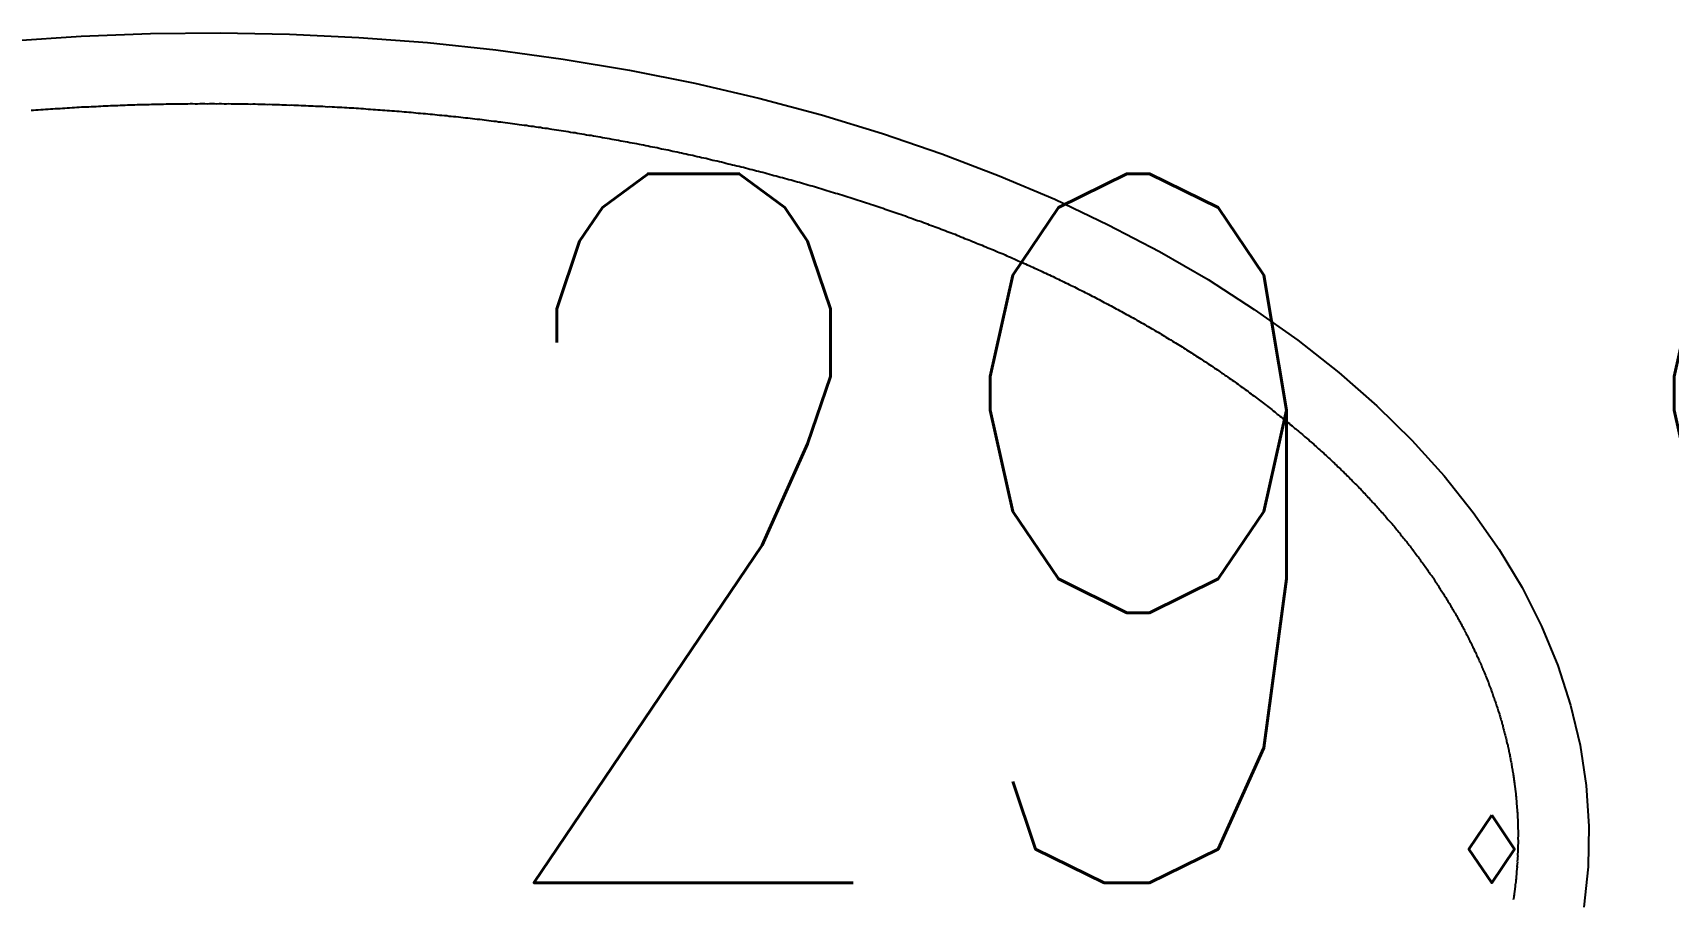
# Model space of a CAD drawing. Header units: millimetres. Extents: x -187744 to 2148, y -49419 to 6550.
# Drawn here: x -29695 to -29003, y -13444 to -13077 of the extents above; entities that cross this region are included whole.
import ezdxf

# ---------------------------------------------------------------- set-up
doc = ezdxf.new("R2010")
doc.units = ezdxf.units.MM
doc.header["$LTSCALE"] = 1000
doc.header["$MEASUREMENT"] = 0
doc.set_wipeout_variables(frame=1)
doc.linetypes.add('B1户型$0$DASH', pattern=[0.35, 0.25, -0.1])
for name, color, linetype in [('B1户型$0$FF-FURN', 51, 'Continuous'), ('B1户型$0$FURNITURE', 9, 'B1户型$0$DASH'), ('PUB_TEXT', 7, 'Continuous')]:
    doc.layers.add(name, color=color, linetype=linetype)
doc.styles.add('_SIMPLEX', font='SIMPLEX', dxfattribs={"width": 0.8, "bigfont": 'hztxt'})

# ---------------------------------------------------------------- blocks, each defined once
blk = doc.blocks.new('B1户型$0$fdgfdsgf')
blk.add_wipeout([(90771.3, 14802.8), (90736.93, 14802.73), (90668.6, 14799.2), (90610.8, 14792.5), (90554.5, 14782.5), (90500.1, 14769.4), (90473.8, 14761.7), (90399.2, 14734.1), (90376, 14723.5), (90332.3, 14700.5), (90312, 14688), (90283.75, 14668.25), (90257.7, 14647.4), (90234.7, 14625.45), (90220.8, 14610.3), (90191.7, 14570.9), (90178.5, 14546.3), (90168.1, 14521.3), (90161.3, 14495.8), (90156.95, 14461.6), (90161.3, 14410.15), (90168.1, 14384.7), (90178.5, 14359.65), (90187.05, 14343.25), (90202.3, 14319.1), (90214.2, 14303.3), (90220.8, 14295.65), (90234.7, 14280.55), (90249.85, 14265.8), (90283.75, 14237.75), (90332.3, 14205.5), (90364.85, 14188.05), (90387.6, 14177.15), (90423.3, 14162), (90473.8, 14144.3), (90513.55, 14133.1), (90568.45, 14120.8), (90625.15, 14111.6), (90683.2, 14105.75), (90712.5, 14104.05), (90756.6, 14103), (90786, 14103.4), (90830, 14105.75), (90873.6, 14109.7), (90916.6, 14115.8), (90958.7, 14123.5), (90999.65, 14133.1), (91052.25, 14148.55), (91089.9, 14162), (91125.6, 14177.15), (91154.94, 14191.39), (91180.9, 14205.5), (91210.8, 14224.45), (91238.5, 14244.5), (91255.5, 14258.5), (91278.45, 14280.55), (91299, 14303.3), (91310.9, 14319.1), (91330.8, 14351.4), (91347.6, 14393.15), (91355.9, 14435.8), (91355.9, 14470.2), (91345.1, 14521.3), (91326.15, 14562.75), (91310.9, 14586.9), (91285.7, 14618), (91238.5, 14661.5), (91210.8, 14681.5), (91180.17, 14700.9), (91125.6, 14728.8), (91065.1, 14753.2), (91013.1, 14769.4), (90916.6, 14790.2), (90859.1, 14797.75), (90805.18, 14801.75), (90756.6, 14803)]).dxf.layer = 'B1户型$0$FF-FURN'
at = {"layer": 'B1户型$0$FF-FURN'}
for points in [[(91356.6, 14453, 0), (91355.9, 14470.2, 0), (91353.7, 14487.3, 0)], [(90697.8, 14104.7, 0), (90727.2, 14103.4, 0), (90756.6, 14103, 0), (90786, 14103.4, 0), (90815.4, 14104.7, 0), (90844.6, 14106.8, 0), (90873.6, 14109.7, 0), (90902.4, 14113.5, 0), (90930.8, 14118.1, 0), (90958.7, 14123.5, 0), (90986.2, 14129.6, 0), (91013.1, 14136.6, 0), (91039.4, 14144.3, 0), (91065.1, 14152.8, 0), (91089.9, 14162, 0), (91114, 14171.9, 0), (91137.2, 14182.4, 0), (91159.5, 14193.7, 0), (91180.9, 14205.5, 0), (91201.2, 14217.9, 0), (91220.4, 14231, 0), (91238.5, 14244.5, 0), (91255.5, 14258.5, 0), (91271.2, 14273.1, 0), (91285.7, 14288, 0), (91299, 14303.3, 0), (91310.9, 14319.1, 0), (91321.5, 14335.1, 0), (91330.8, 14351.4, 0), (91338.6, 14367.9, 0), (91345.1, 14384.7, 0), (91350.1, 14401.6, 0), (91353.7, 14418.7, 0), (91355.9, 14435.8, 0), (91356.6, 14453, 0)], [(91326.6, 14453, 0), (91326.6, 14453.5, 0), (91326.6, 14454, 0), (91326.6, 14454.6, 0), (91326.6, 14455.1, 0), (91326.6, 14455.6, 0), (91326.6, 14456.1, 0), (91326.6, 14456.7, 0), (91326.5, 14457.2, 0), (91326.5, 14457.7, 0), (91326.5, 14458.2, 0), (91326.5, 14458.8, 0), (91326.5, 14459.3, 0), (91326.5, 14459.8, 0), (91326.4, 14460.3, 0), (91326.4, 14460.8, 0), (91326.4, 14461.4, 0), (91326.4, 14461.9, 0), (91326.3, 14462.4, 0), (91326.3, 14462.9, 0), (91326.3, 14463.5, 0), (91326.2, 14464, 0), (91326.2, 14464.5, 0), (91326.2, 14465, 0), (91326.1, 14465.6, 0), (91326.1, 14466.1, 0), (91326.1, 14466.6, 0), (91326, 14467.1, 0), (91326, 14467.7, 0), (91325.9, 14468.2, 0), (91325.9, 14468.7, 0), (91325.8, 14469.2, 0), (91325.8, 14469.7, 0), (91325.7, 14470.3, 0), (91325.7, 14470.8, 0), (91325.6, 14471.3, 0), (91325.6, 14471.8, 0), (91325.5, 14472.4, 0), (91325.5, 14472.9, 0), (91325.4, 14473.4, 0), (91325.3, 14473.9, 0), (91325.3, 14474.5, 0), (91325.2, 14475, 0), (91325.1, 14475.5, 0), (91325.1, 14476, 0), (91325, 14476.6, 0), (91324.9, 14477.1, 0), (91324.9, 14477.6, 0), (91324.8, 14478.1, 0), (91324.7, 14478.6, 0), (91324.6, 14479.2, 0), (91324.5, 14479.7, 0), (91324.5, 14480.2, 0), (91324.4, 14480.7, 0), (91324.3, 14481.3, 0), (91324.2, 14481.8, 0), (91324.1, 14482.3, 0), (91324, 14482.8, 0), (91323.9, 14483.4, 0)], [(90705.3, 14134.3, 0), (90706.4, 14134.3, 0), (90707.4, 14134.2, 0), (90708.4, 14134.2, 0), (90709.4, 14134.1, 0), (90710.4, 14134.1, 0), (90711.4, 14134, 0), (90712.5, 14134, 0), (90713.5, 14133.9, 0), (90714.5, 14133.9, 0), (90715.5, 14133.8, 0), (90716.5, 14133.8, 0), (90717.6, 14133.8, 0), (90718.6, 14133.7, 0), (90719.6, 14133.7, 0), (90720.6, 14133.6, 0), (90721.6, 14133.6, 0), (90722.7, 14133.6, 0), (90723.7, 14133.5, 0), (90724.7, 14133.5, 0), (90725.7, 14133.5, 0), (90726.7, 14133.4, 0), (90727.8, 14133.4, 0), (90728.8, 14133.4, 0), (90729.8, 14133.4, 0), (90730.8, 14133.3, 0), (90731.8, 14133.3, 0), (90732.9, 14133.3, 0), (90733.9, 14133.3, 0), (90734.9, 14133.2, 0), (90735.9, 14133.2, 0), (90736.9, 14133.2, 0), (90738, 14133.2, 0), (90739, 14133.1, 0), (90740, 14133.1, 0), (90741, 14133.1, 0), (90742, 14133.1, 0), (90743.1, 14133.1, 0), (90744.1, 14133.1, 0), (90745.1, 14133.1, 0), (90746.1, 14133, 0), (90747.1, 14133, 0), (90748.2, 14133, 0), (90749.2, 14133, 0), (90750.2, 14133, 0), (90751.2, 14133, 0), (90752.3, 14133, 0), (90753.3, 14133, 0), (90754.3, 14133, 0), (90755.3, 14133, 0), (90756.3, 14133, 0), (90757.4, 14133, 0), (90758.4, 14133, 0), (90759.4, 14133, 0), (90760.4, 14133, 0), (90761.4, 14133, 0), (90762.5, 14133, 0), (90763.5, 14133, 0), (90764.5, 14133, 0), (90765.5, 14133, 0), (90766.6, 14133, 0), (90767.6, 14133.1, 0), (90768.6, 14133.1, 0), (90769.6, 14133.1, 0), (90770.6, 14133.1, 0), (90771.7, 14133.1, 0), (90772.7, 14133.1, 0), (90773.7, 14133.1, 0), (90774.7, 14133.2, 0), (90775.7, 14133.2, 0), (90776.8, 14133.2, 0), (90777.8, 14133.2, 0), (90778.8, 14133.2, 0), (90779.8, 14133.3, 0), (90780.8, 14133.3, 0), (90781.9, 14133.3, 0), (90782.9, 14133.3, 0), (90783.9, 14133.4, 0), (90784.9, 14133.4, 0), (90785.9, 14133.4, 0), (90787, 14133.5, 0), (90788, 14133.5, 0), (90789, 14133.5, 0), (90790, 14133.6, 0), (90791, 14133.6, 0), (90792.1, 14133.6, 0), (90793.1, 14133.7, 0), (90794.1, 14133.7, 0), (90795.1, 14133.7, 0), (90796.1, 14133.8, 0), (90797.2, 14133.8, 0), (90798.2, 14133.9, 0), (90799.2, 14133.9, 0), (90800.2, 14133.9, 0), (90801.2, 14134, 0), (90802.3, 14134, 0), (90803.3, 14134.1, 0), (90804.3, 14134.1, 0), (90805.3, 14134.2, 0), (90806.3, 14134.2, 0), (90807.3, 14134.3, 0), (90808.4, 14134.3, 0), (90809.4, 14134.4, 0), (90810.4, 14134.4, 0), (90811.4, 14134.5, 0), (90812.4, 14134.6, 0), (90813.4, 14134.6, 0), (90814.5, 14134.7, 0), (90815.5, 14134.7, 0), (90816.5, 14134.8, 0), (90817.5, 14134.9, 0), (90818.5, 14134.9, 0), (90819.5, 14135, 0), (90820.6, 14135, 0), (90821.6, 14135.1, 0), (90822.6, 14135.2, 0), (90823.6, 14135.2, 0), (90824.6, 14135.3, 0), (90825.6, 14135.4, 0), (90826.6, 14135.5, 0), (90827.7, 14135.5, 0), (90828.7, 14135.6, 0), (90829.7, 14135.7, 0), (90830.7, 14135.8, 0), (90831.7, 14135.8, 0), (90832.7, 14135.9, 0), (90833.7, 14136, 0), (90834.7, 14136.1, 0), (90835.8, 14136.1, 0), (90836.8, 14136.2, 0), (90837.8, 14136.3, 0), (90838.8, 14136.4, 0), (90839.8, 14136.5, 0), (90840.8, 14136.6, 0), (90841.8, 14136.6, 0), (90842.8, 14136.7, 0), (90843.8, 14136.8, 0), (90844.8, 14136.9, 0), (90845.9, 14137, 0), (90846.9, 14137.1, 0), (90847.9, 14137.2, 0), (90848.9, 14137.3, 0), (90849.9, 14137.4, 0), (90850.9, 14137.5, 0), (90851.9, 14137.6, 0), (90852.9, 14137.7, 0), (90853.9, 14137.8, 0), (90854.9, 14137.9, 0), (90855.9, 14138, 0), (90856.9, 14138.1, 0), (90857.9, 14138.2, 0), (90858.9, 14138.3, 0), (90859.9, 14138.4, 0), (90861, 14138.5, 0), (90862, 14138.6, 0), (90863, 14138.7, 0), (90864, 14138.8, 0), (90865, 14138.9, 0), (90866, 14139, 0), (90867, 14139.1, 0), (90868, 14139.3, 0), (90869, 14139.4, 0), (90870, 14139.5, 0), (90871, 14139.6, 0), (90872, 14139.7, 0), (90873, 14139.8, 0), (90874, 14140, 0), (90875, 14140.1, 0), (90876, 14140.2, 0), (90877, 14140.3, 0), (90878, 14140.5, 0), (90879, 14140.6, 0), (90880, 14140.7, 0), (90881, 14140.8, 0), (90882, 14141, 0), (90882.9, 14141.1, 0), (90883.9, 14141.2, 0), (90884.9, 14141.3, 0), (90885.9, 14141.5, 0), (90886.9, 14141.6, 0), (90887.9, 14141.7, 0), (90888.9, 14141.9, 0), (90889.9, 14142, 0), (90890.9, 14142.1, 0), (90891.9, 14142.3, 0), (90892.9, 14142.4, 0), (90893.9, 14142.6, 0), (90894.9, 14142.7, 0), (90895.9, 14142.8, 0), (90896.8, 14143, 0), (90897.8, 14143.1, 0), (90898.8, 14143.3, 0), (90899.8, 14143.4, 0), (90900.8, 14143.6, 0), (90901.8, 14143.7, 0), (90902.8, 14143.9, 0), (90903.8, 14144, 0), (90904.7, 14144.2, 0), (90905.7, 14144.3, 0), (90906.7, 14144.5, 0), (90907.7, 14144.6, 0), (90908.7, 14144.8, 0), (90909.7, 14144.9, 0), (90910.7, 14145.1, 0), (90911.6, 14145.3, 0), (90912.6, 14145.4, 0), (90913.6, 14145.6, 0), (90914.6, 14145.7, 0), (90915.6, 14145.9, 0), (90916.5, 14146.1, 0), (90917.5, 14146.2, 0), (90918.5, 14146.4, 0), (90919.5, 14146.6, 0), (90920.5, 14146.7, 0), (90921.4, 14146.9, 0), (90922.4, 14147.1, 0), (90923.4, 14147.2, 0), (90924.4, 14147.4, 0), (90925.3, 14147.6, 0), (90926.3, 14147.7, 0), (90927.3, 14147.9, 0), (90928.3, 14148.1, 0), (90929.2, 14148.3, 0), (90930.2, 14148.4, 0), (90931.2, 14148.6, 0), (90932.2, 14148.8, 0), (90933.1, 14149, 0), (90934.1, 14149.2, 0), (90935.1, 14149.3, 0), (90936, 14149.5, 0), (90937, 14149.7, 0), (90938, 14149.9, 0), (90938.9, 14150.1, 0), (90939.9, 14150.3, 0), (90940.9, 14150.5, 0), (90941.8, 14150.6, 0), (90942.8, 14150.8, 0), (90943.8, 14151, 0), (90944.7, 14151.2, 0), (90945.7, 14151.4, 0), (90946.7, 14151.6, 0), (90947.6, 14151.8, 0), (90948.6, 14152, 0), (90949.5, 14152.2, 0), (90950.5, 14152.4, 0), (90951.5, 14152.6, 0), (90952.4, 14152.8, 0), (90953.4, 14153, 0), (90954.3, 14153.2, 0), (90955.3, 14153.4, 0), (90956.2, 14153.6, 0), (90957.2, 14153.8, 0), (90958.2, 14154, 0), (90959.1, 14154.2, 0), (90960.1, 14154.4, 0), (90961, 14154.6, 0), (90962, 14154.8, 0), (90962.9, 14155, 0), (90963.9, 14155.2, 0), (90964.8, 14155.5, 0), (90965.8, 14155.7, 0), (90966.7, 14155.9, 0), (90967.7, 14156.1, 0), (90968.6, 14156.3, 0), (90969.6, 14156.5, 0), (90970.5, 14156.8, 0), (90971.4, 14157, 0), (90972.4, 14157.2, 0), (90973.3, 14157.4, 0), (90974.3, 14157.6, 0), (90975.2, 14157.9, 0), (90976.2, 14158.1, 0), (90977.1, 14158.3, 0), (90978, 14158.5, 0), (90979, 14158.8, 0), (90979.9, 14159, 0), (90980.9, 14159.2, 0), (90981.8, 14159.4, 0), (90982.7, 14159.7, 0), (90983.7, 14159.9, 0), (90984.6, 14160.1, 0), (90985.5, 14160.4, 0), (90986.5, 14160.6, 0), (90987.4, 14160.8, 0), (90988.3, 14161.1, 0), (90989.3, 14161.3, 0), (90990.2, 14161.5, 0), (90991.1, 14161.8, 0), (90992.1, 14162, 0), (90993, 14162.3, 0), (90993.9, 14162.5, 0), (90994.8, 14162.7, 0), (90995.8, 14163, 0), (90996.7, 14163.2, 0), (90997.6, 14163.5, 0), (90998.5, 14163.7, 0), (90999.5, 14164, 0), (91000.4, 14164.2, 0), (91001.3, 14164.5, 0), (91002.2, 14164.7, 0), (91003.1, 14165, 0), (91004.1, 14165.2, 0), (91005, 14165.5, 0), (91005.9, 14165.7, 0), (91006.8, 14166, 0), (91007.7, 14166.2, 0), (91008.6, 14166.5, 0), (91009.6, 14166.7, 0), (91010.5, 14167, 0), (91011.4, 14167.3, 0), (91012.3, 14167.5, 0), (91013.2, 14167.8, 0), (91014.1, 14168, 0), (91015, 14168.3, 0), (91015.9, 14168.6, 0), (91016.8, 14168.8, 0), (91017.8, 14169.1, 0), (91018.7, 14169.4, 0), (91019.6, 14169.6, 0), (91020.5, 14169.9, 0), (91021.4, 14170.2, 0), (91022.3, 14170.4, 0), (91023.2, 14170.7, 0), (91024.1, 14171, 0), (91025, 14171.3, 0), (91025.9, 14171.5, 0), (91026.8, 14171.8, 0), (91027.7, 14172.1, 0), (91028.6, 14172.4, 0), (91029.5, 14172.6, 0), (91030.3, 14172.9, 0), (91031.2, 14173.2, 0), (91032.1, 14173.5, 0), (91033, 14173.8, 0), (91033.9, 14174, 0), (91034.8, 14174.3, 0), (91035.7, 14174.6, 0), (91036.6, 14174.9, 0), (91037.5, 14175.2, 0), (91038.4, 14175.5, 0), (91039.2, 14175.7, 0), (91040.1, 14176, 0), (91041, 14176.3, 0), (91041.9, 14176.6, 0), (91042.8, 14176.9, 0), (91043.7, 14177.2, 0), (91044.5, 14177.5, 0), (91045.4, 14177.8, 0), (91046.3, 14178.1, 0), (91047.2, 14178.4, 0), (91048, 14178.7, 0), (91048.9, 14179, 0), (91049.8, 14179.3, 0), (91050.7, 14179.6, 0), (91051.5, 14179.9, 0), (91052.4, 14180.2, 0), (91053.3, 14180.5, 0), (91054.1, 14180.8, 0), (91055, 14181.1, 0), (91055.9, 14181.4, 0), (91056.7, 14181.7, 0), (91057.6, 14182, 0), (91058.5, 14182.3, 0), (91059.3, 14182.6, 0), (91060.2, 14182.9, 0), (91061.1, 14183.2, 0), (91061.9, 14183.5, 0), (91062.8, 14183.8, 0), (91063.6, 14184.1, 0), (91064.5, 14184.4, 0), (91065.4, 14184.8, 0), (91066.2, 14185.1, 0), (91067.1, 14185.4, 0), (91067.9, 14185.7, 0), (91068.8, 14186, 0), (91069.6, 14186.3, 0), (91070.5, 14186.7, 0), (91071.3, 14187, 0), (91072.2, 14187.3, 0), (91073, 14187.6, 0), (91073.9, 14187.9, 0), (91074.7, 14188.3, 0), (91075.5, 14188.6, 0), (91076.4, 14188.9, 0), (91077.2, 14189.2, 0), (91078.1, 14189.6, 0), (91078.9, 14189.9, 0), (91079.7, 14190.2, 0), (91080.6, 14190.5, 0), (91081.4, 14190.9, 0), (91082.3, 14191.2, 0), (91083.1, 14191.5, 0), (91083.9, 14191.9, 0), (91084.8, 14192.2, 0), (91085.6, 14192.5, 0), (91086.4, 14192.9, 0), (91087.2, 14193.2, 0), (91088.1, 14193.5, 0), (91088.9, 14193.9, 0), (91089.7, 14194.2, 0), (91090.6, 14194.5, 0), (91091.4, 14194.9, 0), (91092.2, 14195.2, 0), (91093, 14195.6, 0), (91093.8, 14195.9, 0), (91094.7, 14196.2, 0), (91095.5, 14196.6, 0), (91096.3, 14196.9, 0), (91097.1, 14197.3, 0), (91097.9, 14197.6, 0), (91098.7, 14198, 0), (91099.6, 14198.3, 0), (91100.4, 14198.7, 0), (91101.2, 14199, 0), (91102, 14199.4, 0), (91102.8, 14199.7, 0), (91103.6, 14200.1, 0), (91104.4, 14200.4, 0), (91105.2, 14200.8, 0), (91106, 14201.1, 0), (91106.8, 14201.5, 0), (91107.6, 14201.8, 0), (91108.4, 14202.2, 0), (91109.2, 14202.5, 0), (91110, 14202.9, 0), (91110.8, 14203.2, 0), (91111.6, 14203.6, 0), (91112.4, 14204, 0), (91113.2, 14204.3, 0), (91114, 14204.7, 0), (91114.8, 14205, 0), (91115.6, 14205.4, 0), (91116.3, 14205.8, 0), (91117.1, 14206.1, 0), (91117.9, 14206.5, 0), (91118.7, 14206.9, 0), (91119.5, 14207.2, 0), (91120.3, 14207.6, 0), (91121.1, 14208, 0), (91121.8, 14208.3, 0), (91122.6, 14208.7, 0), (91123.4, 14209.1, 0), (91124.2, 14209.4, 0), (91124.9, 14209.8, 0), (91125.7, 14210.2, 0), (91126.5, 14210.6, 0), (91127.3, 14210.9, 0), (91128, 14211.3, 0), (91128.8, 14211.7, 0), (91129.6, 14212.1, 0), (91130.3, 14212.4, 0), (91131.1, 14212.8, 0), (91131.9, 14213.2, 0), (91132.6, 14213.6, 0), (91133.4, 14214, 0), (91134.2, 14214.3, 0), (91134.9, 14214.7, 0), (91135.7, 14215.1, 0), (91136.4, 14215.5, 0), (91137.2, 14215.9, 0), (91137.9, 14216.2, 0), (91138.7, 14216.6, 0), (91139.4, 14217, 0), (91140.2, 14217.4, 0), (91140.9, 14217.8, 0), (91141.7, 14218.2, 0), (91142.4, 14218.6, 0), (91143.2, 14219, 0), (91143.9, 14219.3, 0), (91144.7, 14219.7, 0), (91145.4, 14220.1, 0), (91146.1, 14220.5, 0), (91146.9, 14220.9, 0), (91147.6, 14221.3, 0), (91148.4, 14221.7, 0), (91149.1, 14222.1, 0), (91149.8, 14222.5, 0), (91150.6, 14222.9, 0), (91151.3, 14223.3, 0), (91152, 14223.7, 0), (91152.8, 14224.1, 0), (91153.5, 14224.5, 0), (91154.2, 14224.9, 0), (91154.9, 14225.3, 0), (91155.7, 14225.7, 0), (91156.4, 14226.1, 0), (91157.1, 14226.5, 0), (91157.8, 14226.9, 0), (91158.5, 14227.3, 0), (91159.3, 14227.7, 0), (91160, 14228.1, 0), (91160.7, 14228.5, 0), (91161.4, 14228.9, 0), (91162.1, 14229.3, 0), (91162.8, 14229.7, 0), (91163.5, 14230.1, 0), (91164.2, 14230.5, 0), (91164.9, 14231, 0), (91165.7, 14231.4, 0), (91166.4, 14231.8, 0), (91167.1, 14232.2, 0), (91167.8, 14232.6, 0), (91168.5, 14233, 0), (91169.2, 14233.4, 0), (91169.9, 14233.8, 0), (91170.6, 14234.3, 0), (91171.2, 14234.7, 0), (91171.9, 14235.1, 0), (91172.6, 14235.5, 0), (91173.3, 14235.9, 0), (91174, 14236.3, 0), (91174.7, 14236.8, 0), (91175.4, 14237.2, 0), (91176.1, 14237.6, 0), (91176.8, 14238, 0), (91177.4, 14238.4, 0), (91178.1, 14238.9, 0), (91178.8, 14239.3, 0), (91179.5, 14239.7, 0), (91180.2, 14240.1, 0), (91180.8, 14240.6, 0), (91181.5, 14241, 0), (91182.2, 14241.4, 0), (91182.8, 14241.8, 0), (91183.5, 14242.3, 0), (91184.2, 14242.7, 0), (91184.9, 14243.1, 0), (91185.5, 14243.6, 0), (91186.2, 14244, 0), (91186.8, 14244.4, 0), (91187.5, 14244.8, 0), (91188.2, 14245.3, 0), (91188.8, 14245.7, 0), (91189.5, 14246.1, 0), (91190.1, 14246.6, 0), (91190.8, 14247, 0), (91191.4, 14247.4, 0), (91192.1, 14247.9, 0), (91192.7, 14248.3, 0), (91193.4, 14248.7, 0), (91194, 14249.2, 0), (91194.7, 14249.6, 0), (91195.3, 14250.1, 0), (91196, 14250.5, 0), (91196.6, 14250.9, 0), (91197.3, 14251.4, 0), (91197.9, 14251.8, 0), (91198.5, 14252.3, 0), (91199.2, 14252.7, 0), (91199.8, 14253.1, 0), (91200.4, 14253.6, 0), (91201.1, 14254, 0), (91201.7, 14254.5, 0), (91202.3, 14254.9, 0), (91203, 14255.4, 0), (91203.6, 14255.8, 0), (91204.2, 14256.2, 0), (91204.8, 14256.7, 0), (91205.4, 14257.1, 0), (91206.1, 14257.6, 0), (91206.7, 14258, 0), (91207.3, 14258.5, 0), (91207.9, 14258.9, 0), (91208.5, 14259.4, 0), (91209.1, 14259.8, 0), (91209.8, 14260.3, 0), (91210.4, 14260.7, 0), (91211, 14261.2, 0), (91211.6, 14261.6, 0), (91212.2, 14262.1, 0), (91212.8, 14262.5, 0), (91213.4, 14263, 0), (91214, 14263.5, 0), (91214.6, 14263.9, 0), (91215.2, 14264.4, 0), (91215.8, 14264.8, 0), (91216.4, 14265.3, 0), (91217, 14265.7, 0), (91217.6, 14266.2, 0), (91218.2, 14266.7, 0), (91218.7, 14267.1, 0), (91219.3, 14267.6, 0), (91219.9, 14268, 0), (91220.5, 14268.5, 0), (91221.1, 14269, 0), (91221.7, 14269.4, 0), (91222.2, 14269.9, 0), (91222.8, 14270.3, 0), (91223.4, 14270.8, 0), (91224, 14271.3, 0), (91224.5, 14271.7, 0), (91225.1, 14272.2, 0), (91225.7, 14272.7, 0), (91226.3, 14273.1, 0), (91226.8, 14273.6, 0), (91227.4, 14274.1, 0), (91228, 14274.5, 0), (91228.5, 14275, 0), (91229.1, 14275.5, 0), (91229.6, 14275.9, 0), (91230.2, 14276.4, 0), (91230.8, 14276.9, 0), (91231.3, 14277.3, 0), (91231.9, 14277.8, 0), (91232.4, 14278.3, 0), (91233, 14278.7, 0), (91233.5, 14279.2, 0), (91234.1, 14279.7, 0), (91234.6, 14280.2, 0), (91235.2, 14280.6, 0), (91235.7, 14281.1, 0), (91236.2, 14281.6, 0), (91236.8, 14282, 0), (91237.3, 14282.5, 0), (91237.9, 14283, 0), (91238.4, 14283.5, 0), (91238.9, 14283.9, 0), (91239.5, 14284.4, 0), (91240, 14284.9, 0), (91240.5, 14285.4, 0), (91241, 14285.9, 0), (91241.6, 14286.3, 0), (91242.1, 14286.8, 0), (91242.6, 14287.3, 0), (91243.1, 14287.8, 0), (91243.7, 14288.2, 0), (91244.2, 14288.7, 0), (91244.7, 14289.2, 0), (91245.2, 14289.7, 0), (91245.7, 14290.2, 0), (91246.2, 14290.6, 0), (91246.7, 14291.1, 0), (91247.2, 14291.6, 0), (91247.8, 14292.1, 0), (91248.3, 14292.6, 0), (91248.8, 14293.1, 0), (91249.3, 14293.5, 0), (91249.8, 14294, 0), (91250.3, 14294.5, 0), (91250.8, 14295, 0), (91251.3, 14295.5, 0), (91251.8, 14296, 0), (91252.2, 14296.5, 0), (91252.7, 14296.9, 0), (91253.2, 14297.4, 0), (91253.7, 14297.9, 0), (91254.2, 14298.4, 0), (91254.7, 14298.9, 0), (91255.2, 14299.4, 0), (91255.7, 14299.9, 0), (91256.1, 14300.4, 0), (91256.6, 14300.8, 0), (91257.1, 14301.3, 0), (91257.6, 14301.8, 0), (91258, 14302.3, 0), (91258.5, 14302.8, 0), (91259, 14303.3, 0), (91259.4, 14303.8, 0), (91259.9, 14304.3, 0), (91260.4, 14304.8, 0), (91260.8, 14305.3, 0), (91261.3, 14305.8, 0), (91261.8, 14306.3, 0), (91262.2, 14306.7, 0), (91262.7, 14307.2, 0), (91263.1, 14307.7, 0), (91263.6, 14308.2, 0), (91264, 14308.7, 0), (91264.5, 14309.2, 0), (91264.9, 14309.7, 0), (91265.4, 14310.2, 0), (91265.8, 14310.7, 0), (91266.3, 14311.2, 0), (91266.7, 14311.7, 0), (91267.2, 14312.2, 0), (91267.6, 14312.7, 0), (91268, 14313.2, 0), (91268.5, 14313.7, 0), (91268.9, 14314.2, 0), (91269.4, 14314.7, 0), (91269.8, 14315.2, 0), (91270.2, 14315.7, 0), (91270.6, 14316.2, 0), (91271.1, 14316.7, 0), (91271.5, 14317.2, 0), (91271.9, 14317.7, 0), (91272.3, 14318.2, 0), (91272.8, 14318.7, 0), (91273.2, 14319.2, 0), (91273.6, 14319.7, 0), (91274, 14320.2, 0), (91274.4, 14320.7, 0), (91274.8, 14321.2, 0), (91275.2, 14321.7, 0), (91275.7, 14322.2, 0), (91276.1, 14322.7, 0), (91276.5, 14323.2, 0), (91276.9, 14323.7, 0), (91277.3, 14324.2, 0), (91277.7, 14324.7, 0), (91278.1, 14325.2, 0), (91278.5, 14325.7, 0), (91278.9, 14326.2, 0), (91279.3, 14326.7, 0), (91279.7, 14327.2, 0), (91280, 14327.8, 0), (91280.4, 14328.3, 0), (91280.8, 14328.8, 0), (91281.2, 14329.3, 0), (91281.6, 14329.8, 0), (91282, 14330.3, 0), (91282.4, 14330.8, 0), (91282.7, 14331.3, 0), (91283.1, 14331.8, 0), (91283.5, 14332.3, 0), (91283.9, 14332.8, 0), (91284.2, 14333.3, 0), (91284.6, 14333.8, 0), (91285, 14334.4, 0), (91285.3, 14334.9, 0), (91285.7, 14335.4, 0), (91286.1, 14335.9, 0), (91286.4, 14336.4, 0), (91286.8, 14336.9, 0), (91287.2, 14337.4, 0), (91287.5, 14337.9, 0), (91287.9, 14338.4, 0), (91288.2, 14338.9, 0), (91288.6, 14339.5, 0), (91288.9, 14340, 0), (91289.3, 14340.5, 0), (91289.6, 14341, 0), (91290, 14341.5, 0), (91290.3, 14342, 0), (91290.7, 14342.5, 0), (91291, 14343, 0), (91291.3, 14343.5, 0), (91291.7, 14344.1, 0), (91292, 14344.6, 0), (91292.4, 14345.1, 0), (91292.7, 14345.6, 0), (91293, 14346.1, 0), (91293.4, 14346.6, 0), (91293.7, 14347.1, 0), (91294, 14347.7, 0), (91294.3, 14348.2, 0), (91294.7, 14348.7, 0), (91295, 14349.2, 0), (91295.3, 14349.7, 0), (91295.6, 14350.2, 0), (91295.9, 14350.7, 0), (91296.2, 14351.3, 0), (91296.6, 14351.8, 0), (91296.9, 14352.3, 0), (91297.2, 14352.8, 0), (91297.5, 14353.3, 0), (91297.8, 14353.8, 0), (91298.1, 14354.3, 0), (91298.4, 14354.9, 0), (91298.7, 14355.4, 0), (91299, 14355.9, 0), (91299.3, 14356.4, 0), (91299.6, 14356.9, 0), (91299.9, 14357.4, 0), (91300.2, 14358, 0), (91300.5, 14358.5, 0), (91300.8, 14359, 0), (91301.1, 14359.5, 0), (91301.3, 14360, 0), (91301.6, 14360.5, 0), (91301.9, 14361.1, 0), (91302.2, 14361.6, 0), (91302.5, 14362.1, 0), (91302.8, 14362.6, 0), (91303, 14363.1, 0), (91303.3, 14363.7, 0), (91303.6, 14364.2, 0), (91303.9, 14364.7, 0), (91304.1, 14365.2, 0), (91304.4, 14365.7, 0), (91304.7, 14366.2, 0), (91304.9, 14366.8, 0), (91305.2, 14367.3, 0), (91305.5, 14367.8, 0), (91305.7, 14368.3, 0), (91306, 14368.8, 0), (91306.2, 14369.4, 0), (91306.5, 14369.9, 0), (91306.7, 14370.4, 0), (91307, 14370.9, 0), (91307.2, 14371.4, 0), (91307.5, 14372, 0), (91307.7, 14372.5, 0), (91308, 14373, 0), (91308.2, 14373.5, 0), (91308.5, 14374, 0), (91308.7, 14374.6, 0), (91309, 14375.1, 0), (91309.2, 14375.6, 0), (91309.4, 14376.1, 0), (91309.7, 14376.6, 0), (91309.9, 14377.2, 0), (91310.1, 14377.7, 0), (91310.4, 14378.2, 0), (91310.6, 14378.7, 0), (91310.8, 14379.2, 0), (91311, 14379.8, 0), (91311.3, 14380.3, 0), (91311.5, 14380.8, 0), (91311.7, 14381.3, 0), (91311.9, 14381.8, 0), (91312.1, 14382.4, 0), (91312.4, 14382.9, 0), (91312.6, 14383.4, 0), (91312.8, 14383.9, 0), (91313, 14384.5, 0), (91313.2, 14385, 0), (91313.4, 14385.5, 0), (91313.6, 14386, 0), (91313.8, 14386.5, 0), (91314, 14387.1, 0), (91314.2, 14387.6, 0), (91314.4, 14388.1, 0), (91314.6, 14388.6, 0), (91314.8, 14389.2, 0), (91315, 14389.7, 0), (91315.2, 14390.2, 0), (91315.4, 14390.7, 0), (91315.6, 14391.2, 0), (91315.8, 14391.8, 0), (91315.9, 14392.3, 0), (91316.1, 14392.8, 0), (91316.3, 14393.3, 0), (91316.5, 14393.9, 0), (91316.7, 14394.4, 0), (91316.8, 14394.9, 0), (91317, 14395.4, 0), (91317.2, 14395.9, 0), (91317.4, 14396.5, 0), (91317.5, 14397, 0), (91317.7, 14397.5, 0), (91317.9, 14398, 0), (91318, 14398.6, 0), (91318.2, 14399.1, 0), (91318.4, 14399.6, 0), (91318.5, 14400.1, 0), (91318.7, 14400.6, 0), (91318.8, 14401.2, 0), (91319, 14401.7, 0), (91319.2, 14402.2, 0), (91319.3, 14402.7, 0), (91319.5, 14403.3, 0), (91319.6, 14403.8, 0), (91319.8, 14404.3, 0), (91319.9, 14404.8, 0), (91320.1, 14405.4, 0), (91320.2, 14405.9, 0), (91320.3, 14406.4, 0), (91320.5, 14406.9, 0), (91320.6, 14407.4, 0), (91320.8, 14408, 0), (91320.9, 14408.5, 0), (91321, 14409, 0), (91321.2, 14409.5, 0), (91321.3, 14410.1, 0), (91321.4, 14410.6, 0), (91321.5, 14411.1, 0), (91321.7, 14411.6, 0), (91321.8, 14412.2, 0), (91321.9, 14412.7, 0), (91322, 14413.2, 0), (91322.2, 14413.7, 0), (91322.3, 14414.2, 0), (91322.4, 14414.8, 0), (91322.5, 14415.3, 0), (91322.6, 14415.8, 0), (91322.7, 14416.3, 0), (91322.8, 14416.9, 0), (91322.9, 14417.4, 0), (91323.1, 14417.9, 0), (91323.2, 14418.4, 0), (91323.3, 14419, 0), (91323.4, 14419.5, 0), (91323.5, 14420, 0), (91323.6, 14420.5, 0), (91323.7, 14421.1, 0), (91323.8, 14421.6, 0), (91323.9, 14422.1, 0), (91323.9, 14422.6, 0), (91324, 14423.1, 0), (91324.1, 14423.7, 0), (91324.2, 14424.2, 0), (91324.3, 14424.7, 0), (91324.4, 14425.2, 0), (91324.5, 14425.8, 0), (91324.5, 14426.3, 0), (91324.6, 14426.8, 0), (91324.7, 14427.3, 0), (91324.8, 14427.9, 0), (91324.9, 14428.4, 0), (91324.9, 14428.9, 0), (91325, 14429.4, 0), (91325.1, 14430, 0), (91325.1, 14430.5, 0), (91325.2, 14431, 0), (91325.3, 14431.5, 0), (91325.3, 14432, 0), (91325.4, 14432.6, 0), (91325.5, 14433.1, 0), (91325.5, 14433.6, 0), (91325.6, 14434.1, 0), (91325.6, 14434.7, 0), (91325.7, 14435.2, 0), (91325.7, 14435.7, 0), (91325.8, 14436.2, 0), (91325.8, 14436.8, 0), (91325.9, 14437.3, 0), (91325.9, 14437.8, 0), (91326, 14438.3, 0), (91326, 14438.9, 0), (91326.1, 14439.4, 0), (91326.1, 14439.9, 0), (91326.1, 14440.4, 0), (91326.2, 14440.9, 0), (91326.2, 14441.5, 0), (91326.2, 14442, 0), (91326.3, 14442.5, 0), (91326.3, 14443, 0), (91326.3, 14443.6, 0), (91326.4, 14444.1, 0), (91326.4, 14444.6, 0), (91326.4, 14445.1, 0), (91326.4, 14445.7, 0), (91326.5, 14446.2, 0), (91326.5, 14446.7, 0), (91326.5, 14447.2, 0), (91326.5, 14447.8, 0), (91326.5, 14448.3, 0), (91326.5, 14448.8, 0), (91326.6, 14449.3, 0), (91326.6, 14449.9, 0), (91326.6, 14450.4, 0), (91326.6, 14450.9, 0), (91326.6, 14451.4, 0), (91326.6, 14451.9, 0), (91326.6, 14452.5, 0), (91326.6, 14453, 0)]]:
    blk.add_polyline3d(points, dxfattribs=at)

msp = doc.modelspace()

# ---------------------------------------------------------------- block references
at = {"layer": 'B1户型$0$FURNITURE', "xscale": -1, "rotation": 181.3832482339583}
msp.add_blockref('B1户型$0$fdgfdsgf', (-120715.59, -1169.69), dxfattribs=at)

# ---------------------------------------------------------------- next in the draw order: texts
at = {"layer": 'PUB_TEXT', "style": '_SIMPLEX', "width": 0.75}
msp.add_text('29.92', height=300, dxfattribs=at).set_placement((-29511.74, -13437.12))

doc.saveas('drawing.dxf')
